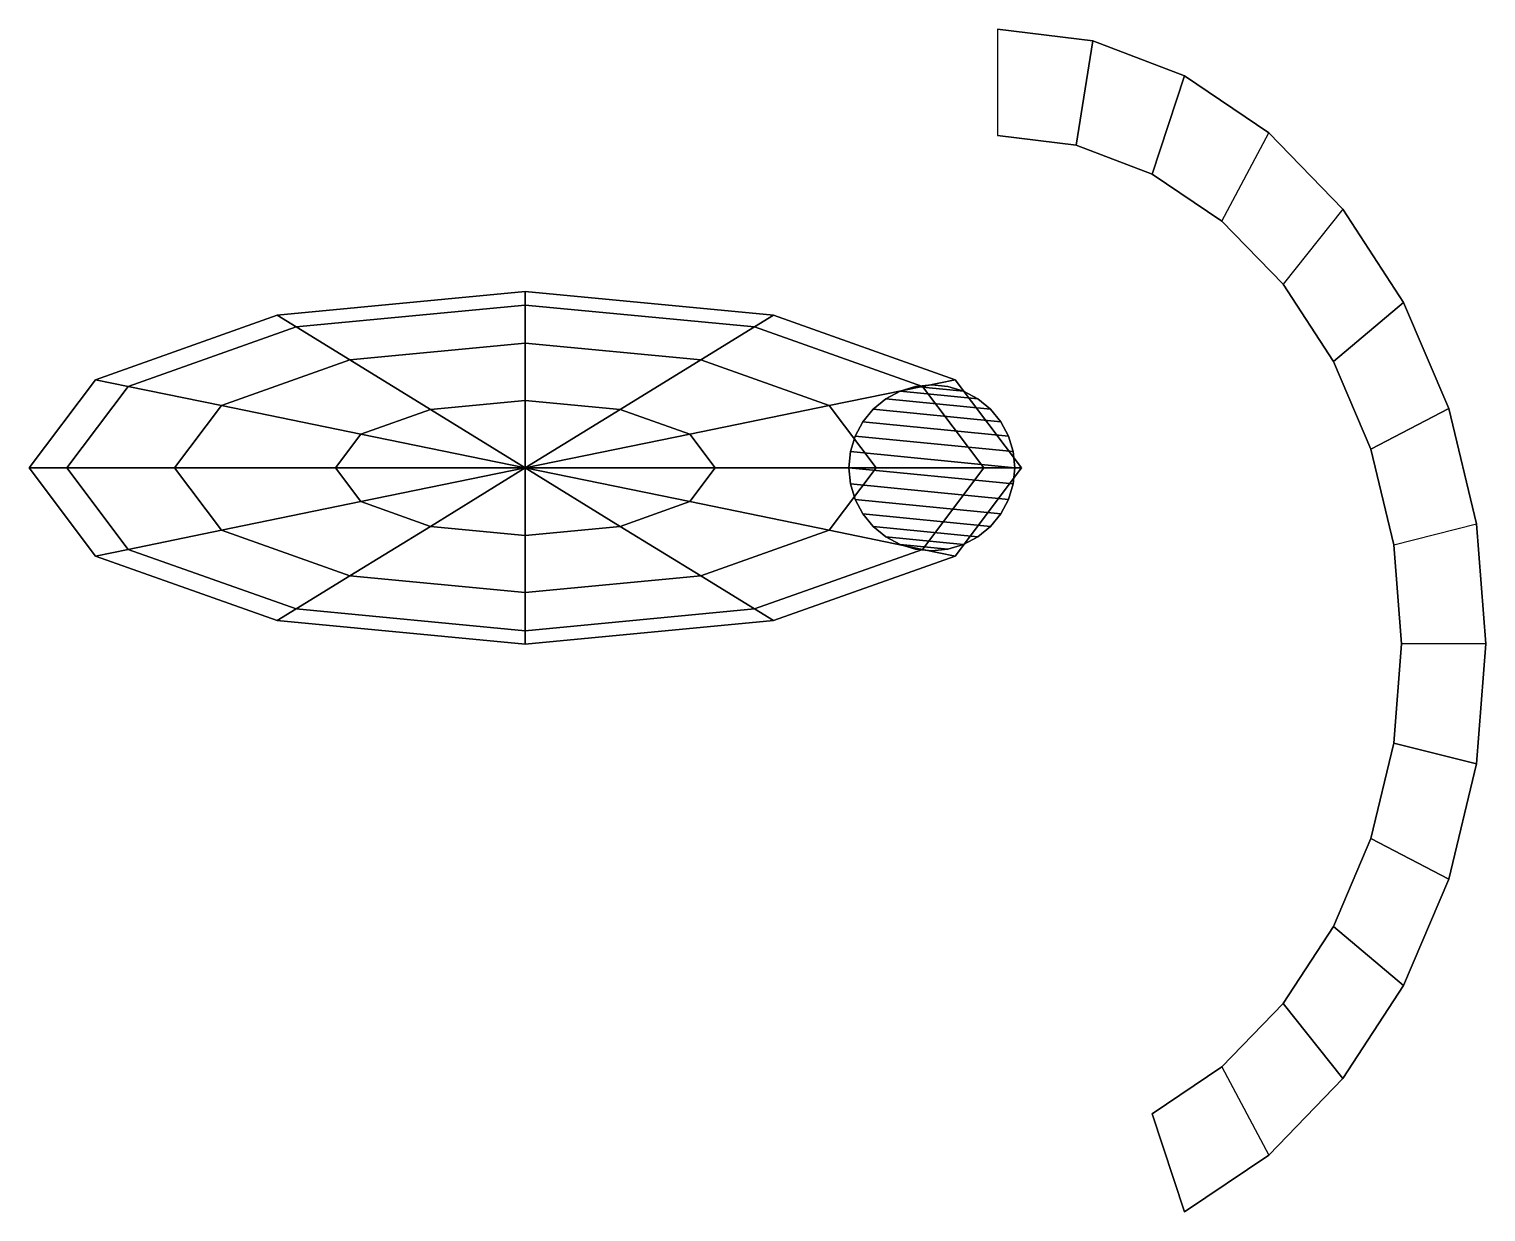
# Model space of a CAD drawing. Header units: metres. Extents: x -5.46 to 3.35, y -4.5 to 2.65.
import ezdxf

# ---------------------------------------------------------------- set-up
doc = ezdxf.new("R2010")
doc.units = ezdxf.units.M

msp = doc.modelspace()

# ---------------------------------------------------------------- linework, layer by layer
at = {"color": 250}
for points in [[(0.972514, 2.57914, 7.73038), (0.39661, 2.65052, 7.73038), (0.396609, 2.0086, 7.73038), (0.872991, 1.94956, 7.73038)], [(0.972514, 2.57914, 7.12886), (0.39661, 2.65052, 7.12886), (0.396609, 2.0086, 7.12886), (0.872991, 1.94956, 7.12886)], [(0.972514, 2.57914, 7.73038), (0.39661, 2.65052, 7.73038), (0.39661, 2.65052, 7.12886), (0.972514, 2.57914, 7.12886)], [(1.52628, 2.36776, 7.73038), (0.972514, 2.57914, 7.73038), (0.872991, 1.94956, 7.73038), (1.33106, 1.7747, 7.73038)], [(1.52628, 2.36776, 7.12886), (0.972514, 2.57914, 7.12886), (0.872991, 1.94956, 7.12886), (1.33106, 1.7747, 7.12886)], [(1.52628, 2.36776, 7.73038), (0.972514, 2.57914, 7.73038), (0.972514, 2.57914, 7.12886), (1.52628, 2.36776, 7.12886)], [(2.03664, 2.02449, 7.73038), (1.52628, 2.36776, 7.73038), (1.33106, 1.7747, 7.73038), (1.75323, 1.49075, 7.73038)], [(2.03664, 2.02449, 7.12886), (1.52628, 2.36776, 7.12886), (1.33106, 1.7747, 7.12886), (1.75323, 1.49075, 7.12886)], [(2.03664, 2.02449, 7.73038), (1.52628, 2.36776, 7.73038), (1.52628, 2.36776, 7.12886), (2.03664, 2.02449, 7.12886)], [(0.872991, 1.94956, 7.73038), (0.396609, 2.0086, 7.73038), (0.396609, 2.0086, 7.12886), (0.872991, 1.94956, 7.12886)], [(1.33106, 1.7747, 7.73038), (0.872991, 1.94956, 7.73038), (0.872991, 1.94956, 7.12886), (1.33106, 1.7747, 7.12886)], [(2.03664, 2.02449, 7.73038), (2.48397, 1.56254, 7.73038), (2.12325, 1.10863, 7.73038), (1.75323, 1.49075, 7.73038)], [(2.03664, 2.02449, 7.12886), (2.48397, 1.56254, 7.12886), (2.12325, 1.10863, 7.12886), (1.75323, 1.49075, 7.12886)], [(2.03664, 2.02449, 7.73038), (2.48397, 1.56254, 7.73038), (2.48397, 1.56254, 7.12886), (2.03664, 2.02449, 7.12886)], [(1.75323, 1.49075, 7.73038), (1.33106, 1.7747, 7.73038), (1.33106, 1.7747, 7.12886), (1.75323, 1.49075, 7.12886)], [(2.85109, 0.999639, 7.73038), (2.48397, 1.56254, 7.73038), (2.12325, 1.10863, 7.73038), (2.42693, 0.643006, 7.73038)], [(2.85109, 0.999639, 7.12886), (2.48397, 1.56254, 7.12886), (2.12325, 1.10863, 7.12886), (2.42693, 0.643006, 7.12886)], [(2.85109, 0.999639, 7.73038), (2.48397, 1.56254, 7.73038), (2.48397, 1.56254, 7.12886), (2.85109, 0.999639, 7.12886)], [(1.75323, 1.49075, 7.73038), (2.12325, 1.10863, 7.73038), (2.12325, 1.10863, 7.12886), (1.75323, 1.49075, 7.12886)], [(-2.4566, 1.06458, -9.94042), (-3.95603, 0.921852, -9.94042), (-3.8419, 0.851621, -9.27445), (-2.4566, 0.983488, -9.27445)], [(-2.4566, 0.983488, -10.6064), (-3.8419, 0.851621, -10.6064), (-3.95603, 0.921852, -9.94042), (-2.4566, 1.06458, -9.94042)], [(-1.07131, 0.851621, -10.6064), (-2.4566, 0.983488, -10.6064), (-2.4566, 1.06458, -9.94042), (-0.957171, 0.921852, -9.94042)], [(-0.957171, 0.921852, -9.94042), (-2.4566, 1.06458, -9.94042), (-2.4566, 0.983488, -9.27445), (-1.07131, 0.851621, -9.27445)], [(2.42693, 0.643006, 7.73038), (2.12325, 1.10863, 7.73038), (2.12325, 1.10863, 7.12886), (2.42693, 0.643006, 7.12886)], [(-2.4566, 0.983488, -9.27445), (-3.8419, 0.851621, -9.27445), (-3.51686, 0.65162, -8.70987), (-2.4566, 0.752546, -8.70987)], [(-2.4566, 0.752546, -11.171), (-3.51686, 0.65162, -11.171), (-3.8419, 0.851621, -10.6064), (-2.4566, 0.983488, -10.6064)], [(-1.39634, 0.65162, -11.171), (-2.4566, 0.752546, -11.171), (-2.4566, 0.983488, -10.6064), (-1.07131, 0.851621, -10.6064)], [(-1.07131, 0.851621, -9.27445), (-2.4566, 0.983488, -9.27445), (-2.4566, 0.752546, -8.70987), (-1.39634, 0.65162, -8.70987)], [(3.12388, 0.357433, 7.73038), (2.85109, 0.999639, 7.73038), (2.42693, 0.643006, 7.73038), (2.65258, 0.11178, 7.73038)], [(3.12388, 0.357433, 7.12886), (2.85109, 0.999639, 7.12886), (2.42693, 0.643006, 7.12886), (2.65258, 0.11178, 7.12886)], [(3.12388, 0.357433, 7.73038), (2.85109, 0.999639, 7.73038), (2.85109, 0.999639, 7.12886), (3.12388, 0.357433, 7.12886)], [(-3.8419, 0.851621, -10.6064), (-4.856, 0.491354, -10.6064), (-5.05369, 0.531902, -9.94042), (-3.95603, 0.921852, -9.94042)], [(-3.95603, 0.921852, -9.94042), (-5.05369, 0.531902, -9.94042), (-4.856, 0.491354, -9.27445), (-3.8419, 0.851621, -9.27445)], [(0.140489, 0.531902, -9.94042), (-0.957171, 0.921852, -9.94042), (-1.07131, 0.851621, -9.27445), (-0.057203, 0.491354, -9.27445)], [(-0.057203, 0.491354, -10.6064), (-1.07131, 0.851621, -10.6064), (-0.957171, 0.921852, -9.94042), (0.140489, 0.531902, -9.94042)], [(-3.51686, 0.65162, -11.171), (-4.29302, 0.375884, -11.171), (-4.856, 0.491354, -10.6064), (-3.8419, 0.851621, -10.6064)], [(-3.8419, 0.851621, -9.27445), (-4.856, 0.491354, -9.27445), (-4.29302, 0.375884, -8.70987), (-3.51686, 0.65162, -8.70987)], [(-0.057203, 0.491354, -9.27445), (-1.07131, 0.851621, -9.27445), (-1.39634, 0.65162, -8.70987), (-0.620181, 0.375884, -8.70987)], [(-0.620181, 0.375884, -11.171), (-1.39634, 0.65162, -11.171), (-1.07131, 0.851621, -10.6064), (-0.057203, 0.491354, -10.6064)], [(-2.4566, 0.752546, -8.70987), (-3.51686, 0.65162, -8.70987), (-3.03041, 0.352297, -8.33263), (-2.4566, 0.406918, -8.33263)], [(-2.4566, 0.406918, -11.5482), (-3.03041, 0.352297, -11.5482), (-3.51686, 0.65162, -11.171), (-2.4566, 0.752546, -11.171)], [(-1.88279, 0.352297, -11.5482), (-2.4566, 0.406918, -11.5482), (-2.4566, 0.752546, -11.171), (-1.39634, 0.65162, -11.171)], [(-1.39634, 0.65162, -8.70987), (-2.4566, 0.752546, -8.70987), (-2.4566, 0.406918, -8.33263), (-1.8828, 0.352297, -8.33263)], [(-3.03041, 0.352297, -11.5482), (-3.45047, 0.203069, -11.5482), (-4.29302, 0.375884, -11.171), (-3.51686, 0.65162, -11.171)], [(-3.51686, 0.65162, -8.70987), (-4.29302, 0.375884, -8.70987), (-3.45047, 0.203069, -8.33263), (-3.03041, 0.352297, -8.33263)], [(-0.620181, 0.375884, -8.70987), (-1.39634, 0.65162, -8.70987), (-1.8828, 0.352297, -8.33263), (-1.46274, 0.203069, -8.33263)], [(-1.46274, 0.203069, -11.5482), (-1.88279, 0.352297, -11.5482), (-1.39634, 0.65162, -11.171), (-0.620181, 0.375884, -11.171)], [(2.65258, 0.11178, 7.73038), (2.42693, 0.643006, 7.73038), (2.42693, 0.643006, 7.12886), (2.65258, 0.11178, 7.12886)], [(-5.05369, 0.531902, -9.94042), (-5.45546, -0.000779, -9.94042), (-5.22719, -0.000779, -9.27445), (-4.856, 0.491354, -9.27445)], [(-4.856, 0.491354, -10.6064), (-5.22719, -0.000779, -10.6064), (-5.45546, -0.000779, -9.94042), (-5.05369, 0.531902, -9.94042)], [(0.313986, -0.000779, -10.6064), (-0.057203, 0.491354, -10.6064), (0.140489, 0.531902, -9.94042), (0.54226, -0.000779, -9.94042)], [(0.54226, -0.000779, -9.94042), (0.140489, 0.531902, -9.94042), (-0.057203, 0.491354, -9.27445), (0.313986, -0.000779, -9.27445)], [(-4.856, 0.491354, -9.27445), (-5.22719, -0.000779, -9.27445), (-4.57712, -0.000779, -8.70987), (-4.29302, 0.375884, -8.70987)], [(-4.29302, 0.375884, -11.171), (-4.57712, -0.000779, -11.171), (-5.22719, -0.000779, -10.6064), (-4.856, 0.491354, -10.6064)], [(-0.336086, -0.000779, -11.171), (-0.620181, 0.375884, -11.171), (-0.057203, 0.491354, -10.6064), (0.313986, -0.000779, -10.6064)], [(-0.620181, 0.375884, -8.70987), (-0.336086, -0.000779, -8.70987), (0.313986, -0.000779, -9.27445), (-0.057203, 0.491354, -9.27445)], [(-0.278366, 0.416605, -10.0281), (-0.278369, 0.416603, 10.0281), (-0.191745, 0.462905, 10.0281), (-0.191741, 0.462906, -10.0281)], [(-0.191745, 0.462905, 10.0281), (-0.278369, 0.416603, 10.0281), (0.354294, 0.354292, 10.0281), (0.278363, 0.416607, 10.0281)], [(-0.191741, 0.462906, -10.0281), (-0.191745, 0.462905, 10.0281), (-0.097753, 0.491418, 10.0281), (-0.097748, 0.491419, -10.0281)], [(-0.097753, 0.491418, 10.0281), (-0.191745, 0.462905, 10.0281), (0.278363, 0.416607, 10.0281), (0.191738, 0.462908, 10.0281)], [(-0.097748, 0.491419, -10.0281), (-0.097753, 0.491418, 10.0281), (-0.000004, 0.501046, 10.0281), (0.000001, 0.501046, -10.0281)], [(-0.000004, 0.501046, 10.0281), (-0.097753, 0.491418, 10.0281), (0.191738, 0.462908, 10.0281), (0.097745, 0.491419, 10.0281)], [(0.000001, 0.501046, -10.0281), (-0.000004, 0.501046, 10.0281), (0.097745, 0.491419, 10.0281), (0.09775, 0.491418, -10.0281)], [(0.09775, 0.491418, -10.0281), (0.097745, 0.491419, 10.0281), (0.191738, 0.462908, 10.0281), (0.191743, 0.462906, -10.0281)], [(0.191743, 0.462906, -10.0281), (0.191738, 0.462908, 10.0281), (0.278363, 0.416607, 10.0281), (0.278367, 0.416604, -10.0281)], [(-4.29302, 0.375884, -8.70987), (-4.57712, -0.000779, -8.70987), (-3.60422, -0.000779, -8.33263), (-3.45047, 0.203069, -8.33263)], [(-3.45047, 0.203069, -11.5482), (-3.60422, -0.000779, -11.5482), (-4.57712, -0.000779, -11.171), (-4.29302, 0.375884, -11.171)], [(-2.4566, -0.000779, -11.6807), (-3.45047, 0.203069, -11.5482), (-3.03041, 0.352297, -11.5482)], [(-3.03041, 0.352297, -8.33263), (-3.45047, 0.203069, -8.33263), (-2.4566, -0.000779, -8.20016)], [(-2.4566, 0.406918, -8.33263), (-3.03041, 0.352297, -8.33263), (-2.4566, -0.000779, -8.20016)], [(-2.4566, -0.000779, -11.6807), (-3.03041, 0.352297, -11.5482), (-2.4566, 0.406918, -11.5482)], [(-2.4566, -0.000779, -11.6807), (-2.4566, 0.406918, -11.5482), (-1.88279, 0.352297, -11.5482)], [(-1.8828, 0.352297, -8.33263), (-2.4566, 0.406918, -8.33263), (-2.4566, -0.000779, -8.20016)], [(-1.46274, 0.203069, -8.33263), (-1.8828, 0.352297, -8.33263), (-2.4566, -0.000779, -8.20016)], [(-2.4566, -0.000779, -11.6807), (-1.88279, 0.352297, -11.5482), (-1.46274, 0.203069, -11.5482)], [(-1.30899, -0.000779, -11.5482), (-1.46274, 0.203069, -11.5482), (-0.620181, 0.375884, -11.171), (-0.336086, -0.000779, -11.171)], [(-0.336086, -0.000779, -8.70987), (-0.620181, 0.375884, -8.70987), (-1.46274, 0.203069, -8.33263), (-1.30899, -0.000779, -8.33263)], [(-0.416604, 0.278367, -10.0281), (-0.416606, 0.278364, 10.0281), (-0.354295, 0.354291, 10.0281), (-0.354293, 0.354293, -10.0281)], [(-0.354295, 0.354291, 10.0281), (-0.416606, 0.278364, 10.0281), (0.462907, 0.191741, 10.0281), (0.416605, 0.278365, 10.0281)], [(-0.354293, 0.354293, -10.0281), (-0.354295, 0.354291, 10.0281), (-0.278369, 0.416603, 10.0281), (-0.278366, 0.416605, -10.0281)], [(-0.278369, 0.416603, 10.0281), (-0.354295, 0.354291, 10.0281), (0.416605, 0.278365, 10.0281), (0.354294, 0.354292, 10.0281)], [(0.354294, 0.354292, 10.0281), (0.354293, 0.354293, -10.0281), (0.278367, 0.416604, -10.0281), (0.278363, 0.416607, 10.0281)], [(0.354293, 0.354293, -10.0281), (0.354294, 0.354292, 10.0281), (0.416605, 0.278365, 10.0281), (0.416605, 0.278366, -10.0281)], [(3.29187, -0.339401, 7.73038), (3.12388, 0.357433, 7.73038), (2.65258, 0.11178, 7.73038), (2.79154, -0.464634, 7.73038)], [(3.29187, -0.339401, 7.12886), (3.12388, 0.357433, 7.12886), (2.65258, 0.11178, 7.12886), (2.79154, -0.464634, 7.12886)], [(3.29187, -0.339401, 7.73038), (3.12388, 0.357433, 7.73038), (3.12388, 0.357433, 7.12886), (3.29187, -0.339401, 7.12886)], [(-0.462906, 0.191743, -10.0281), (-0.462907, 0.19174, 10.0281), (-0.416606, 0.278364, 10.0281), (-0.416604, 0.278367, -10.0281)], [(-0.416606, 0.278364, 10.0281), (-0.462907, 0.19174, 10.0281), (0.491419, 0.097748, 10.0281), (0.462907, 0.191741, 10.0281)], [(0.416605, 0.278366, -10.0281), (0.416605, 0.278365, 10.0281), (0.462907, 0.191741, 10.0281), (0.462906, 0.191742, -10.0281)], [(-3.45047, 0.203069, -8.33263), (-3.60422, -0.000779, -8.33263), (-2.4566, -0.000779, -8.20016)], [(-2.4566, -0.000779, -11.6807), (-3.60422, -0.000779, -11.5482), (-3.45047, 0.203069, -11.5482)], [(-2.4566, -0.000779, -11.6807), (-1.46274, 0.203069, -11.5482), (-1.30899, -0.000779, -11.5482)], [(-1.30899, -0.000779, -8.33263), (-1.46274, 0.203069, -8.33263), (-2.4566, -0.000779, -8.20016)], [(-0.491418, 0.09775, -10.0281), (-0.491419, 0.097747, 10.0281), (-0.462907, 0.19174, 10.0281), (-0.462906, 0.191743, -10.0281)], [(-0.462907, 0.19174, 10.0281), (-0.491419, 0.097747, 10.0281), (0.501046, -0.000001, 10.0281), (0.491419, 0.097748, 10.0281)], [(0.462906, 0.191742, -10.0281), (0.462907, 0.191741, 10.0281), (0.491419, 0.097748, 10.0281), (0.491419, 0.097749, -10.0281)], [(-0.501046, 0, -10.0281), (-0.501046, -0.000002, 10.0281), (-0.491419, 0.097747, 10.0281), (-0.491418, 0.09775, -10.0281)], [(-0.491419, 0.097747, 10.0281), (-0.501046, -0.000002, 10.0281), (0.491418, -0.09775, 10.0281), (0.501046, -0.000001, 10.0281)], [(0.491419, 0.097749, -10.0281), (0.491419, 0.097748, 10.0281), (0.501046, -0.000001, 10.0281), (0.501046, 0, -10.0281)], [(2.79154, -0.464634, 7.73038), (2.65258, 0.11178, 7.73038), (2.65258, 0.11178, 7.12886), (2.79154, -0.464634, 7.12886)], [(-0.491419, -0.097749, -10.0281), (-0.491418, -0.097751, 10.0281), (-0.501046, -0.000002, 10.0281), (-0.501046, 0, -10.0281)], [(0.501046, 0, -10.0281), (0.501046, -0.000001, 10.0281), (0.491418, -0.09775, 10.0281), (0.491419, -0.097749, -10.0281)], [(-5.22719, -0.000779, -10.6064), (-4.856, -0.492912, -10.6064), (-5.05369, -0.53346, -9.94042), (-5.45546, -0.000779, -9.94042)], [(-5.45546, -0.000779, -9.94042), (-5.05369, -0.53346, -9.94042), (-4.856, -0.492912, -9.27445), (-5.22719, -0.000779, -9.27445)], [(-4.57712, -0.000779, -11.171), (-4.29302, -0.377442, -11.171), (-4.856, -0.492912, -10.6064), (-5.22719, -0.000779, -10.6064)], [(-5.22719, -0.000779, -9.27445), (-4.856, -0.492912, -9.27445), (-4.29302, -0.377442, -8.70987), (-4.57712, -0.000779, -8.70987)], [(-3.60422, -0.000779, -11.5482), (-3.45047, -0.204627, -11.5482), (-4.29302, -0.377442, -11.171), (-4.57712, -0.000779, -11.171)], [(-4.57712, -0.000779, -8.70987), (-4.29302, -0.377442, -8.70987), (-3.45047, -0.204627, -8.33263), (-3.60422, -0.000779, -8.33263)], [(-2.4566, -0.000779, -11.6807), (-3.45047, -0.204627, -11.5482), (-3.60422, -0.000779, -11.5482)], [(-3.60422, -0.000779, -8.33263), (-3.45047, -0.204627, -8.33263), (-2.4566, -0.000779, -8.20016)], [(-3.45047, -0.204627, -8.33263), (-3.03041, -0.353855, -8.33263), (-2.4566, -0.000779, -8.20016)], [(-2.4566, -0.000779, -11.6807), (-3.03041, -0.353855, -11.5482), (-3.45047, -0.204627, -11.5482)], [(-2.4566, -0.000779, -11.6807), (-2.4566, -0.408476, -11.5482), (-3.03041, -0.353855, -11.5482)], [(-3.03041, -0.353855, -8.33263), (-2.4566, -0.408476, -8.33263), (-2.4566, -0.000779, -8.20016)], [(-2.4566, -0.408476, -8.33263), (-1.8828, -0.353855, -8.33263), (-2.4566, -0.000779, -8.20016)], [(-2.4566, -0.000779, -11.6807), (-1.88279, -0.353855, -11.5482), (-2.4566, -0.408476, -11.5482)], [(-2.4566, -0.000779, -11.6807), (-1.46274, -0.204627, -11.5482), (-1.88279, -0.353855, -11.5482)], [(-1.8828, -0.353855, -8.33263), (-1.46274, -0.204627, -8.33263), (-2.4566, -0.000779, -8.20016)], [(-1.46274, -0.204627, -8.33263), (-1.30899, -0.000779, -8.33263), (-2.4566, -0.000779, -8.20016)], [(-2.4566, -0.000779, -11.6807), (-1.30899, -0.000779, -11.5482), (-1.46274, -0.204627, -11.5482)], [(-0.620181, -0.377442, -8.70987), (-0.336086, -0.000779, -8.70987), (-1.30899, -0.000779, -8.33263), (-1.46274, -0.204627, -8.33263)], [(-1.46274, -0.204627, -11.5482), (-1.30899, -0.000779, -11.5482), (-0.336086, -0.000779, -11.171), (-0.620181, -0.377442, -11.171)], [(-0.336086, -0.000779, -8.70987), (-0.620181, -0.377442, -8.70987), (-0.057203, -0.492912, -9.27445), (0.313986, -0.000779, -9.27445)], [(-0.620181, -0.377442, -11.171), (-0.336086, -0.000779, -11.171), (0.313986, -0.000779, -10.6064), (-0.057203, -0.492912, -10.6064)], [(-0.501046, -0.000002, 10.0281), (-0.491418, -0.097751, 10.0281), (0.462906, -0.191743, 10.0281), (0.491418, -0.09775, 10.0281)], [(0.140489, -0.53346, -9.94042), (0.54226, -0.000779, -9.94042), (0.313986, -0.000779, -9.27445), (-0.057203, -0.492912, -9.27445)], [(-0.057203, -0.492912, -10.6064), (0.313986, -0.000779, -10.6064), (0.54226, -0.000779, -9.94042), (0.140489, -0.53346, -9.94042)], [(-0.462906, -0.191742, -10.0281), (-0.462905, -0.191744, 10.0281), (-0.491418, -0.097751, 10.0281), (-0.491419, -0.097749, -10.0281)], [(-0.491418, -0.097751, 10.0281), (-0.462905, -0.191744, 10.0281), (0.416604, -0.278367, 10.0281), (0.462906, -0.191743, 10.0281)], [(0.491419, -0.097749, -10.0281), (0.491418, -0.09775, 10.0281), (0.462906, -0.191743, 10.0281), (0.462906, -0.191742, -10.0281)], [(-4.29302, -0.377442, -8.70987), (-3.51686, -0.653178, -8.70987), (-3.03041, -0.353855, -8.33263), (-3.45047, -0.204627, -8.33263)], [(-3.45047, -0.204627, -11.5482), (-3.03041, -0.353855, -11.5482), (-3.51686, -0.653178, -11.171), (-4.29302, -0.377442, -11.171)], [(-1.39634, -0.653178, -8.70987), (-0.620181, -0.377442, -8.70987), (-1.46274, -0.204627, -8.33263), (-1.8828, -0.353855, -8.33263)], [(-1.88279, -0.353855, -11.5482), (-1.46274, -0.204627, -11.5482), (-0.620181, -0.377442, -11.171), (-1.39634, -0.653178, -11.171)], [(-0.416605, -0.278366, -10.0281), (-0.416604, -0.278367, 10.0281), (-0.462905, -0.191744, 10.0281), (-0.462906, -0.191742, -10.0281)], [(-0.462905, -0.191744, 10.0281), (-0.416604, -0.278367, 10.0281), (0.354293, -0.354293, 10.0281), (0.416604, -0.278367, 10.0281)], [(0.462906, -0.191742, -10.0281), (0.462906, -0.191743, 10.0281), (0.416604, -0.278367, 10.0281), (0.416605, -0.278366, -10.0281)], [(-0.354293, -0.354293, -10.0281), (-0.354292, -0.354294, 10.0281), (-0.416604, -0.278367, 10.0281), (-0.416605, -0.278366, -10.0281)], [(-0.416604, -0.278367, 10.0281), (-0.354292, -0.354294, 10.0281), (0.278366, -0.416605, 10.0281), (0.354293, -0.354293, 10.0281)], [(0.416605, -0.278366, -10.0281), (0.416604, -0.278367, 10.0281), (0.354293, -0.354293, 10.0281), (0.354293, -0.354293, -10.0281)], [(3.29187, -0.339401, 7.73038), (3.34859, -1.06408, 7.73038), (2.83845, -1.06408, 7.73038), (2.79154, -0.464634, 7.73038)], [(3.29187, -0.339401, 7.12886), (3.34859, -1.06408, 7.12886), (2.83845, -1.06408, 7.12886), (2.79154, -0.464634, 7.12886)], [(3.29187, -0.339401, 7.73038), (3.34859, -1.06408, 7.73038), (3.34859, -1.06408, 7.12886), (3.29187, -0.339401, 7.12886)], [(-4.856, -0.492912, -9.27445), (-3.8419, -0.853179, -9.27445), (-3.51686, -0.653178, -8.70987), (-4.29302, -0.377442, -8.70987)], [(-4.29302, -0.377442, -11.171), (-3.51686, -0.653178, -11.171), (-3.8419, -0.853179, -10.6064), (-4.856, -0.492912, -10.6064)], [(-3.03041, -0.353855, -11.5482), (-2.4566, -0.408476, -11.5482), (-2.4566, -0.754104, -11.171), (-3.51686, -0.653178, -11.171)], [(-3.51686, -0.653178, -8.70987), (-2.4566, -0.754104, -8.70987), (-2.4566, -0.408476, -8.33263), (-3.03041, -0.353855, -8.33263)], [(-2.4566, -0.754104, -8.70987), (-1.39634, -0.653178, -8.70987), (-1.8828, -0.353855, -8.33263), (-2.4566, -0.408476, -8.33263)], [(-2.4566, -0.408476, -11.5482), (-1.88279, -0.353855, -11.5482), (-1.39634, -0.653178, -11.171), (-2.4566, -0.754104, -11.171)], [(-1.39634, -0.653178, -11.171), (-0.620181, -0.377442, -11.171), (-0.057203, -0.492912, -10.6064), (-1.07131, -0.853179, -10.6064)], [(-1.07131, -0.853179, -9.27445), (-0.057203, -0.492912, -9.27445), (-0.620181, -0.377442, -8.70987), (-1.39634, -0.653178, -8.70987)], [(-0.278366, -0.416604, -10.0281), (-0.278365, -0.416605, 10.0281), (-0.354292, -0.354294, 10.0281), (-0.354293, -0.354293, -10.0281)], [(-0.354292, -0.354294, 10.0281), (-0.278365, -0.416605, 10.0281), (0.191742, -0.462906, 10.0281), (0.278366, -0.416605, 10.0281)], [(-0.191742, -0.462906, -10.0281), (-0.191741, -0.462906, 10.0281), (-0.278365, -0.416605, 10.0281), (-0.278366, -0.416604, -10.0281)], [(-0.278365, -0.416605, 10.0281), (-0.191741, -0.462906, 10.0281), (0.097749, -0.491418, 10.0281), (0.191742, -0.462906, 10.0281)], [(0.278366, -0.416605, -10.0281), (0.278366, -0.416605, 10.0281), (0.191742, -0.462906, 10.0281), (0.191742, -0.462906, -10.0281)], [(0.354293, -0.354293, -10.0281), (0.354293, -0.354293, 10.0281), (0.278366, -0.416605, 10.0281), (0.278366, -0.416605, -10.0281)], [(-5.05369, -0.53346, -9.94042), (-3.95603, -0.92341, -9.94042), (-3.8419, -0.853179, -9.27445), (-4.856, -0.492912, -9.27445)], [(-4.856, -0.492912, -10.6064), (-3.8419, -0.853179, -10.6064), (-3.95603, -0.92341, -9.94042), (-5.05369, -0.53346, -9.94042)], [(-1.07131, -0.853179, -10.6064), (-0.057203, -0.492912, -10.6064), (0.140489, -0.53346, -9.94042), (-0.957171, -0.92341, -9.94042)], [(-0.957171, -0.92341, -9.94042), (0.140489, -0.53346, -9.94042), (-0.057203, -0.492912, -9.27445), (-1.07131, -0.853179, -9.27445)], [(-0.097749, -0.491418, -10.0281), (-0.097749, -0.491419, 10.0281), (-0.191741, -0.462906, 10.0281), (-0.191742, -0.462906, -10.0281)], [(-0.191741, -0.462906, 10.0281), (-0.097749, -0.491419, 10.0281), (0, -0.501046, 10.0281), (0.097749, -0.491418, 10.0281)], [(0, -0.501046, -10.0281), (0, -0.501046, 10.0281), (-0.097749, -0.491419, 10.0281), (-0.097749, -0.491418, -10.0281)], [(0.097749, -0.491419, -10.0281), (0.097749, -0.491418, 10.0281), (0, -0.501046, 10.0281), (0, -0.501046, -10.0281)], [(0.191742, -0.462906, -10.0281), (0.191742, -0.462906, 10.0281), (0.097749, -0.491418, 10.0281), (0.097749, -0.491419, -10.0281)], [(2.79154, -0.464634, 7.73038), (2.83845, -1.06408, 7.73038), (2.83845, -1.06408, 7.12886), (2.79154, -0.464634, 7.12886)], [(-3.51686, -0.653178, -11.171), (-2.4566, -0.754104, -11.171), (-2.4566, -0.985046, -10.6064), (-3.8419, -0.853179, -10.6064)], [(-3.8419, -0.853179, -9.27445), (-2.4566, -0.985046, -9.27445), (-2.4566, -0.754104, -8.70987), (-3.51686, -0.653178, -8.70987)], [(-2.4566, -0.985046, -9.27445), (-1.07131, -0.853179, -9.27445), (-1.39634, -0.653178, -8.70987), (-2.4566, -0.754104, -8.70987)], [(-2.4566, -0.754104, -11.171), (-1.39634, -0.653178, -11.171), (-1.07131, -0.853179, -10.6064), (-2.4566, -0.985046, -10.6064)], [(-3.8419, -0.853179, -10.6064), (-2.4566, -0.985046, -10.6064), (-2.4566, -1.06614, -9.94042), (-3.95603, -0.92341, -9.94042)], [(-3.95603, -0.92341, -9.94042), (-2.4566, -1.06614, -9.94042), (-2.4566, -0.985046, -9.27445), (-3.8419, -0.853179, -9.27445)], [(-2.4566, -1.06614, -9.94042), (-0.957171, -0.92341, -9.94042), (-1.07131, -0.853179, -9.27445), (-2.4566, -0.985046, -9.27445)], [(-2.4566, -0.985046, -10.6064), (-1.07131, -0.853179, -10.6064), (-0.957171, -0.92341, -9.94042), (-2.4566, -1.06614, -9.94042)], [(3.29187, -1.78877, 7.73038), (3.34859, -1.06408, 7.73038), (2.83845, -1.06408, 7.73038), (2.79154, -1.66353, 7.73038)], [(2.79154, -1.66353, 7.73038), (2.83845, -1.06408, 7.73038), (2.83845, -1.06408, 7.12886), (2.79154, -1.66353, 7.12886)], [(3.29187, -1.78877, 7.12886), (3.34859, -1.06408, 7.12886), (2.83845, -1.06408, 7.12886), (2.79154, -1.66353, 7.12886)], [(3.29187, -1.78877, 7.73038), (3.34859, -1.06408, 7.73038), (3.34859, -1.06408, 7.12886), (3.29187, -1.78877, 7.12886)], [(3.12388, -2.4856, 7.73038), (3.29187, -1.78877, 7.73038), (2.79154, -1.66353, 7.73038), (2.65258, -2.23995, 7.73038)], [(2.65258, -2.23995, 7.73038), (2.79154, -1.66353, 7.73038), (2.79154, -1.66353, 7.12886), (2.65258, -2.23995, 7.12886)], [(3.12388, -2.4856, 7.12886), (3.29187, -1.78877, 7.12886), (2.79154, -1.66353, 7.12886), (2.65258, -2.23995, 7.12886)], [(3.12388, -2.4856, 7.73038), (3.29187, -1.78877, 7.73038), (3.29187, -1.78877, 7.12886), (3.12388, -2.4856, 7.12886)], [(2.85109, -3.12781, 7.73038), (3.12388, -2.4856, 7.73038), (2.65258, -2.23995, 7.73038), (2.42693, -2.77117, 7.73038)], [(2.42693, -2.77117, 7.73038), (2.65258, -2.23995, 7.73038), (2.65258, -2.23995, 7.12886), (2.42693, -2.77117, 7.12886)], [(2.85109, -3.12781, 7.12886), (3.12388, -2.4856, 7.12886), (2.65258, -2.23995, 7.12886), (2.42693, -2.77117, 7.12886)], [(2.85109, -3.12781, 7.73038), (3.12388, -2.4856, 7.73038), (3.12388, -2.4856, 7.12886), (2.85109, -3.12781, 7.12886)], [(2.48397, -3.69071, 7.73038), (2.85109, -3.12781, 7.73038), (2.42693, -2.77117, 7.73038), (2.12325, -3.2368, 7.73038)], [(2.12325, -3.2368, 7.73038), (2.42693, -2.77117, 7.73038), (2.42693, -2.77117, 7.12886), (2.12325, -3.2368, 7.12886)], [(2.48397, -3.69071, 7.12886), (2.85109, -3.12781, 7.12886), (2.42693, -2.77117, 7.12886), (2.12325, -3.2368, 7.12886)], [(2.48397, -3.69071, 7.73038), (2.85109, -3.12781, 7.73038), (2.85109, -3.12781, 7.12886), (2.48397, -3.69071, 7.12886)], [(2.03664, -4.15267, 7.73038), (2.48397, -3.69071, 7.73038), (2.12325, -3.2368, 7.73038), (1.75322, -3.61893, 7.73038)], [(1.75322, -3.61893, 7.73038), (2.12325, -3.2368, 7.73038), (2.12325, -3.2368, 7.12886), (1.75322, -3.61893, 7.12886)], [(2.03664, -4.15267, 7.12886), (2.48397, -3.69071, 7.12886), (2.12325, -3.2368, 7.12886), (1.75322, -3.61893, 7.12886)], [(2.03664, -4.15267, 7.73038), (1.52628, -4.49593, 7.73038), (1.33106, -3.90287, 7.73038), (1.75322, -3.61893, 7.73038)], [(1.75322, -3.61893, 7.73038), (1.33106, -3.90287, 7.73038), (1.33106, -3.90287, 7.12886), (1.75322, -3.61893, 7.12886)], [(2.03664, -4.15267, 7.12886), (1.52628, -4.49593, 7.12886), (1.33106, -3.90287, 7.12886), (1.75322, -3.61893, 7.12886)], [(2.03664, -4.15267, 7.73038), (2.48397, -3.69071, 7.73038), (2.48397, -3.69071, 7.12886), (2.03664, -4.15267, 7.12886)], [(1.33106, -3.90287, 7.73038), (1.52628, -4.49593, 7.73038), (1.52628, -4.49593, 7.12886), (1.33106, -3.90287, 7.12886)], [(2.03664, -4.15267, 7.73038), (1.52628, -4.49593, 7.73038), (1.52628, -4.49593, 7.12886), (2.03664, -4.15267, 7.12886)]]:
    msp.add_3dface(points, dxfattribs=at)

doc.saveas('drawing.dxf')
